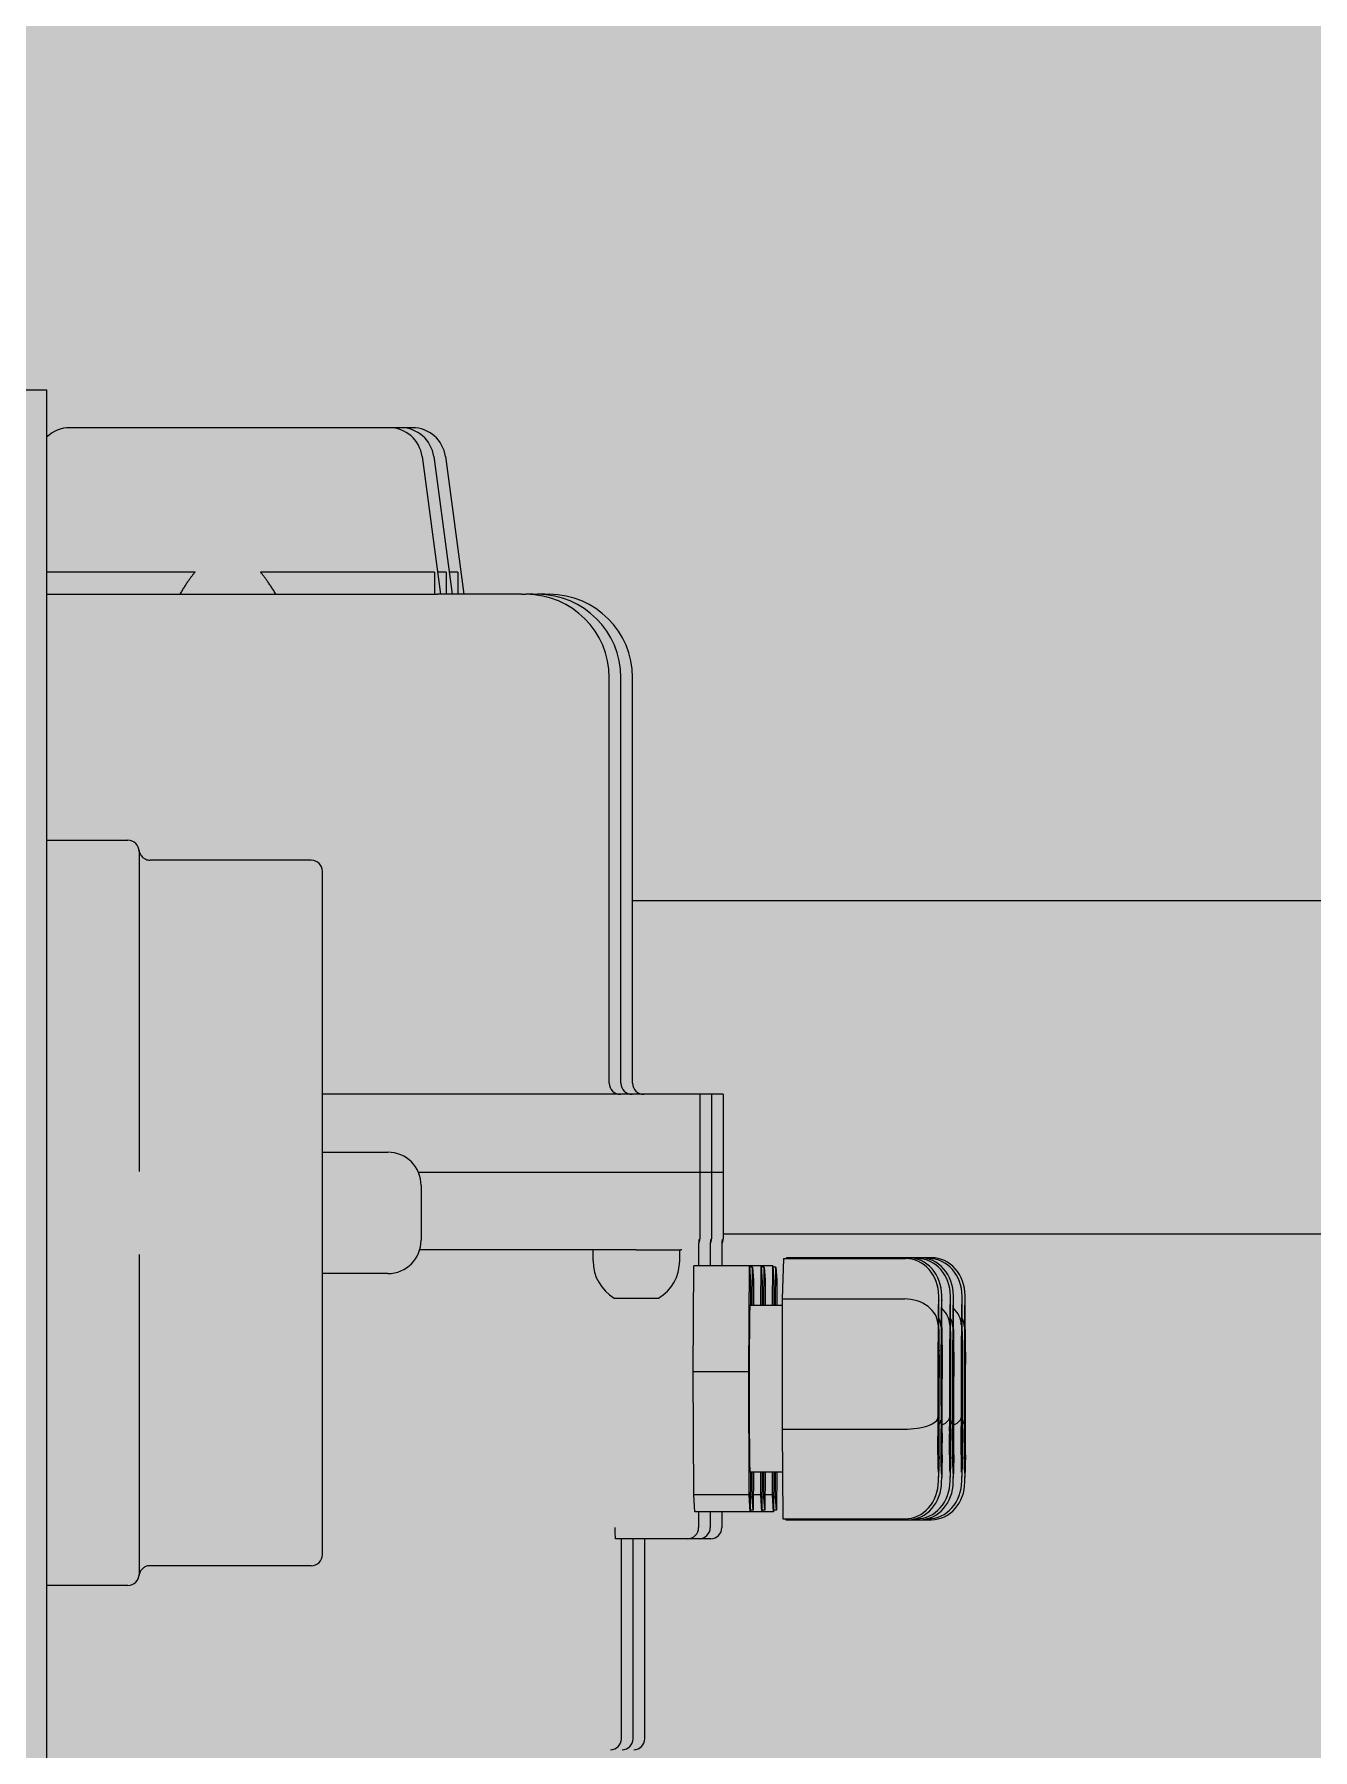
# Model space of a CAD drawing. Header units: centimetres. Extents: x 405564 to 502064, y 46284 to 60634.
# Drawn here: x 484836.31 to 484847.82, y 56701.87 to 56717.31 of the extents above; entities that cross this region are included whole.
import ezdxf

# ---------------------------------------------------------------- set-up
doc = ezdxf.new("R2010")
doc.units = ezdxf.units.CM
doc.layers.get('0').update_dxf_attribs({"color": 8, "lineweight": 9})
doc.layers.add('0-KRCN-MİMARİ-220526', color=8, linetype='Continuous', lineweight=9)
doc.layers.add('Visible (ISO)', color=8, linetype='Continuous', lineweight=18)
doc.layers.add('AS_NOT_MIMARI', color=8, linetype='Continuous')

# ---------------------------------------------------------------- blocks, each defined once
blk = doc.blocks.new('A$Cdfb98813')
h = blk.add_hatch()
h.set_pattern_fill('ANGLE', color=256, scale=0.3)
h.set_pattern_definition([(0, (182.2423, -979.0145), (0, 2.0955), [1.524, -0.5715]), (90, (182.2423, -979.0145), (-2.0955, 1e-16), [1.524, -0.5715])])
h.paths.add_polyline_path([(1918.018, 199.001), (1545.018, 199.001), (1545.018, 300), (1515.018, 300), (1515.018, 199.001), (238.979, 199.001), (238.979, -429.5), (238.979, -658.015), (1918.018, -658.015)])
h.paths.add_polyline_path([(268.979, -429.5), (268.979, 169.001), (1888.018, 169.001), (1888.018, -628.015), (268.979, -628.015), (268.979, -453.5)], flags=16)
h.paths.add_polyline_path([(1888.018, -429.5), (268.979, -429.5), (268.979, -459.5), (1888.018, -459.5)], flags=0)
h = blk.add_hatch()
h.set_pattern_fill('ANGLE', color=256)
h.set_pattern_definition([(0, (-483849.746, -58273.935), (0, 6.985), [5.08, -1.905]), (90, (-483849.746, -58273.935), (-6.985, 4e-16), [5.08, -1.905])])
h.paths.add_polyline_path([(425.139, -15.05), (800.139, -15.05), (800.139, -100), (900, -100), (900.139, -15.05), (1700, -15.05), (1700, -100), (1800, -100), (1800.139, -15.05), (2235.139, -15.05), (2235.139, -206), (425.139, -206.05)])
at = {"layer": 'Visible (ISO)'}
for p, q in [((936.675, -118.45), (986.675, -118.45)), ((986.675, -118.45), (986.675, -136.45)), ((989.759, -118.792), (986.885, -118.792)), ((989.864, -118.792), (989.759, -118.792)), ((989.969, -118.792), (989.864, -118.792)), ((990.057, -119.052), (990.222, -120.292)), ((990.162, -119.052), (990.327, -120.292)), ((990.267, -119.052), (990.432, -120.292)), ((986.757, -120.092), (986.675, -120.092)), ((988.012, -120.092), (986.757, -120.092)), ((989.856, -120.092), (988.601, -120.092)), ((990.159, -120.092), (989.856, -120.092)), ((990.169, -120.092), (990.159, -120.092)), ((990.264, -120.092), (990.195, -120.092)), ((990.274, -120.092), (990.264, -120.092)), ((990.369, -120.092), (990.3, -120.092)), ((990.379, -120.092), (990.369, -120.092)), ((986.675, -120.292), (990.196, -120.292)), ((990.952, -120.292), (990.196, -120.292)), ((990.952, -120.292), (990.992, -120.292)), ((991.057, -120.292), (990.992, -120.292)), ((990.992, -120.292), (990.992, -120.292)), ((991.057, -120.292), (991.097, -120.292)), ((991.162, -120.292), (991.097, -120.292)), ((991.097, -120.292), (991.097, -120.292)), ((991.162, -120.292), (991.202, -120.292)), ((991.202, -120.292), (991.202, -120.292)), ((991.742, -124.692), (991.742, -121.042)), ((991.847, -124.692), (991.847, -121.042)), ((991.952, -124.692), (991.952, -121.042)), ((986.675, -122.506), (987.408, -122.506)), ((987.508, -122.606), (987.508, -122.906)), ((989.059, -122.685), (987.607, -122.685)), ((989.159, -128.935), (989.159, -122.785)), ((987.508, -122.906), (987.508, -125.486)), ((1003.202, -123.05), (991.952, -123.05)), ((991.982, -124.792), (989.159, -124.792)), ((992.486, -124.792), (991.982, -124.792)), ((992.558, -124.792), (992.486, -124.792)), ((992.591, -124.792), (992.558, -124.792)), ((992.558, -124.792), (992.558, -124.792)), ((992.558, -124.792), (992.558, -125.492)), ((992.663, -124.792), (992.591, -124.792)), ((992.696, -124.792), (992.663, -124.792)), ((992.663, -124.792), (992.663, -124.792)), ((992.663, -124.792), (992.663, -125.492)), ((992.768, -124.792), (992.696, -124.792)), ((992.768, -124.792), (992.768, -124.792)), ((992.768, -124.792), (992.768, -125.492)), ((989.159, -125.313), (989.748, -125.313)), ((990.022, -125.492), (991.982, -125.492)), ((991.982, -125.492), (992.486, -125.492)), ((992.486, -125.492), (992.486, -125.492)), ((992.486, -125.492), (992.558, -125.492)), ((992.486, -125.492), (992.558, -125.492)), ((992.558, -125.492), (992.591, -125.492)), ((992.558, -125.492), (992.558, -125.492)), ((992.558, -125.492), (992.558, -126.092)), ((992.558, -125.492), (992.558, -125.492)), ((992.591, -125.492), (992.591, -125.492)), ((992.591, -125.492), (992.663, -125.492)), ((992.591, -125.492), (992.663, -125.492)), ((992.663, -125.492), (992.696, -125.492)), ((992.663, -125.492), (992.663, -125.492)), ((992.663, -125.492), (992.663, -126.092)), ((992.663, -125.492), (992.663, -125.492)), ((992.696, -125.492), (992.696, -125.492)), ((992.696, -125.492), (992.768, -125.492)), ((992.696, -125.492), (992.768, -125.492)), ((992.768, -125.492), (992.768, -125.492)), ((992.768, -125.492), (992.768, -126.092)), ((992.768, -125.492), (992.768, -125.492)), ((990.048, -125.613), (990.048, -126.106)), ((1000.505, -126.05), (992.768, -126.05)), ((987.508, -126.192), (987.508, -126.192)), ((987.508, -126.233), (987.508, -128.813)), ((991.983, -126.192), (990.036, -126.192)), ((991.596, -126.292), (991.596, -126.192)), ((991.983, -126.192), (992.386, -126.192)), ((992.376, -126.292), (992.376, -126.192)), ((992.396, -126.192), (992.386, -126.192)), ((992.546, -126.292), (992.546, -126.335)), ((992.651, -126.292), (992.651, -126.335)), ((992.756, -126.292), (992.756, -126.335)), ((993.31, -126.269), (993.3, -126.633)), ((993.31, -126.269), (994.41, -126.269)), ((993.337, -126.262), (993.337, -126.269)), ((993.337, -126.262), (994.437, -126.262)), ((994.437, -126.262), (994.542, -126.262)), ((994.498, -126.269), (994.515, -126.269)), ((994.542, -126.262), (994.647, -126.262)), ((994.603, -126.269), (994.62, -126.269)), ((989.748, -126.406), (989.159, -126.406)), ((992.498, -127.289), (992.504, -126.335)), ((993.004, -126.335), (992.504, -126.335)), ((992.998, -127.289), (993.004, -126.335)), ((993.109, -126.335), (993.004, -126.335)), ((993.004, -126.335), (993.014, -126.487)), ((993.031, -126.349), (993.005, -126.349)), ((993.029, -126.692), (993.031, -126.349)), ((993.031, -126.349), (993.041, -126.466)), ((993.106, -126.692), (993.109, -126.335)), ((993.214, -126.335), (993.109, -126.335)), ((993.109, -126.335), (993.119, -126.487)), ((993.136, -126.349), (993.11, -126.349)), ((993.134, -126.692), (993.136, -126.349)), ((993.136, -126.349), (993.146, -126.466)), ((993.211, -126.692), (993.214, -126.335)), ((993.214, -126.335), (993.224, -126.487)), ((993.241, -126.349), (993.215, -126.349)), ((993.239, -126.692), (993.241, -126.349)), ((993.241, -126.349), (993.251, -126.466)), ((993.014, -126.487), (993.014, -126.692)), ((993.041, -126.466), (993.042, -126.692)), ((993.119, -126.487), (993.119, -126.692)), ((993.146, -126.466), (993.147, -126.692)), ((993.224, -126.487), (993.224, -126.692)), ((993.251, -126.466), (993.252, -126.692)), ((994.71, -126.699), (994.709, -126.604)), ((994.737, -126.692), (994.736, -126.598)), ((994.815, -126.699), (994.814, -126.604)), ((994.842, -126.692), (994.841, -126.598)), ((994.92, -126.699), (994.919, -126.604)), ((994.947, -126.692), (994.946, -126.598)), ((991.786, -126.626), (992.186, -126.626)), ((993.3, -126.692), (993.008, -126.692)), ((993.3, -126.633), (993.298, -127.806)), ((993.3, -126.633), (994.4, -126.633)), ((994.742, -127.157), (994.741, -127.064)), ((994.847, -127.157), (994.846, -127.064)), ((994.952, -127.157), (994.951, -127.064)), ((994.714, -127.181), (994.713, -127.086)), ((994.714, -127.314), (994.714, -127.182)), ((994.742, -127.291), (994.742, -127.158)), ((994.819, -127.181), (994.818, -127.086)), ((994.819, -127.314), (994.819, -127.182)), ((994.847, -127.291), (994.847, -127.158)), ((994.924, -127.181), (994.923, -127.086)), ((994.924, -127.314), (994.924, -127.182)), ((994.951, -127.291), (994.952, -127.158)), ((992.502, -128.396), (992.498, -127.289)), ((992.998, -127.289), (992.498, -127.289)), ((993.002, -128.396), (992.998, -127.289)), ((993.298, -127.806), (993.305, -128.614)), ((993.298, -127.806), (994.398, -127.806)), ((994.713, -128.019), (994.713, -127.886)), ((994.74, -127.999), (994.741, -127.866)), ((994.818, -128.019), (994.818, -127.886)), ((994.845, -127.999), (994.846, -127.866)), ((994.923, -128.019), (994.923, -127.886)), ((994.95, -127.999), (994.951, -127.866)), ((994.711, -128.075), (994.713, -128.023)), ((994.739, -128.058), (994.74, -128.003)), ((994.816, -128.075), (994.818, -128.023)), ((994.844, -128.058), (994.845, -128.003)), ((994.921, -128.075), (994.923, -128.023)), ((994.949, -128.058), (994.95, -128.003)), ((993.302, -128.192), (993.008, -128.192)), ((993.014, -128.192), (993.011, -128.549)), ((993.029, -128.417), (993.028, -128.192)), ((993.041, -128.192), (993.039, -128.535)), ((993.107, -128.396), (993.106, -128.192)), ((993.119, -128.192), (993.116, -128.549)), ((993.134, -128.417), (993.133, -128.192)), ((993.146, -128.192), (993.144, -128.535)), ((993.211, -128.396), (993.211, -128.192)), ((993.224, -128.192), (993.221, -128.549)), ((993.239, -128.417), (993.238, -128.192)), ((993.251, -128.192), (993.249, -128.535)), ((994.706, -128.285), (994.707, -128.233)), ((994.734, -128.289), (994.735, -128.234)), ((994.811, -128.285), (994.812, -128.233)), ((994.839, -128.289), (994.84, -128.234)), ((994.916, -128.285), (994.917, -128.233)), ((994.944, -128.289), (994.945, -128.234)), ((992.511, -128.549), (992.502, -128.396)), ((993.002, -128.396), (992.502, -128.396)), ((993.011, -128.549), (993.002, -128.396)), ((993.029, -128.417), (993.012, -128.417)), ((993.039, -128.535), (993.029, -128.417)), ((993.107, -128.396), (993.04, -128.396)), ((993.116, -128.549), (993.107, -128.396)), ((993.134, -128.417), (993.117, -128.417)), ((993.144, -128.535), (993.134, -128.417)), ((993.211, -128.396), (993.145, -128.396)), ((993.221, -128.549), (993.211, -128.396)), ((993.239, -128.417), (993.222, -128.417)), ((993.249, -128.535), (993.239, -128.417)), ((993.011, -128.549), (992.511, -128.549)), ((992.546, -128.549), (992.546, -128.692)), ((992.651, -128.549), (992.651, -128.692)), ((992.756, -128.549), (992.756, -128.692)), ((993.116, -128.549), (993.011, -128.549)), ((993.039, -128.535), (993.012, -128.535)), ((993.221, -128.549), (993.116, -128.549)), ((993.144, -128.535), (993.117, -128.535)), ((993.249, -128.535), (993.221, -128.535)), ((993.305, -128.614), (994.405, -128.614)), ((993.333, -128.614), (993.333, -128.621)), ((993.333, -128.621), (994.433, -128.621)), ((994.433, -128.621), (994.538, -128.621)), ((994.494, -128.614), (994.51, -128.614)), ((994.538, -128.621), (994.643, -128.621)), ((994.599, -128.614), (994.615, -128.614)), ((987.508, -128.813), (987.508, -129.113)), ((991.898, -128.792), (991.797, -128.792)), ((991.852, -130.592), (991.852, -128.792)), ((992.398, -128.792), (991.898, -128.792)), ((991.957, -130.592), (991.957, -128.792)), ((992.062, -130.592), (992.062, -128.792)), ((992.446, -128.792), (992.398, -128.792)), ((992.503, -128.792), (992.446, -128.792)), ((992.551, -128.792), (992.503, -128.792)), ((992.608, -128.792), (992.551, -128.792)), ((992.656, -128.792), (992.608, -128.792)), ((989.059, -129.035), (987.607, -129.035)), ((987.408, -129.213), (986.675, -129.213))]:
    blk.add_line(p, q, dxfattribs=at)
for centre, radius, start, end in [((986.885, -119.092), 0.3, 90, 134.3471), ((989.759, -119.092), 0.3, 7.5946, 90), ((989.864, -119.092), 0.3, 7.5946, 90), ((989.969, -119.092), 0.3, 7.5946, 90), ((990.992, -121.042), 0.75, 0, 90), ((991.097, -121.042), 0.75, 0, 90), ((991.202, -121.042), 0.75, 0, 90), ((987.408, -122.606), 0.1, 0, 90), ((989.059, -122.785), 0.1, 0, 90), ((991.842, -124.692), 0.1, 180, 270), ((991.947, -124.692), 0.1, 180, 270), ((992.052, -124.692), 0.1, 180, 270), ((989.748, -125.613), 0.3, 0, 90), ((989.748, -126.106), 0.3, 270, 0), ((992.458, -126.092), 0.1, 332.7904, 0), ((992.563, -126.092), 0.1, 332.7904, 0), ((992.668, -126.092), 0.1, 332.7904, 0), ((991.986, -126.292), 0.39, 180, 239.1437), ((991.986, -126.292), 0.39, 300.8563, 0), ((992.446, -128.692), 0.1, 270, 0), ((992.551, -128.692), 0.1, 270, 0), ((992.656, -128.692), 0.1, 270, 0), ((989.059, -128.935), 0.1, 270, 0), ((987.408, -129.113), 0.1, 270, 0), ((991.752, -130.592), 0.1, 270, 0), ((991.857, -130.592), 0.1, 270, 0), ((991.962, -130.592), 0.1, 270, 0)]:
    blk.add_arc(centre, radius, start, end, dxfattribs=at)
for centre, major_axis, ratio, start_param, end_param in [((994.409, -126.608), (-0.003, -0.338), 0.886471, 1.578342, 3.149138), ((994.436, -126.603), (-0.002, -0.34), 0.881137, 1.576964, 3.147761), ((994.514, -126.608), (-0.003, -0.338), 0.886471, 1.578342, 3.149138), ((994.541, -126.603), (-0.002, -0.34), 0.881137, 1.576964, 3.147761), ((994.619, -126.608), (-0.003, -0.338), 0.886471, 1.578342, 3.149138), ((994.646, -126.603), (-0.002, -0.34), 0.881137, 1.576964, 3.147761), ((993.008, -127.442), (0, -0.75), 0.008331, 3.141593, 6.283185), ((994.402, -126.867), (-0.3, 0.004), 0.777691, 3.159586, 4.730383), ((994.507, -126.867), (-0.3, 0.004), 0.777691, 3.159586, 3.849092), ((994.612, -126.867), (-0.3, 0.004), 0.777691, 3.159586, 3.849092), ((994.43, -126.886), (-0.3, 0.004), 0.752004, 3.158394, 3.515039), ((994.535, -126.886), (-0.3, 0.004), 0.752004, 3.158394, 3.515039), ((994.64, -126.886), (-0.3, 0.004), 0.752004, 3.158394, 3.515039), ((994.414, -127.183), (-0.3, -0.001), 0.350227, 3.131145, 3.143513), ((994.442, -127.159), (-0.3, -0.001), 0.382752, 3.130959, 3.14375), ((994.519, -127.183), (-0.3, -0.001), 0.350227, 3.131145, 3.143513), ((994.547, -127.159), (-0.3, -0.001), 0.382752, 3.130959, 3.14375), ((994.624, -127.183), (-0.3, -0.001), 0.350227, 3.131145, 3.143513), ((994.652, -127.159), (-0.3, -0.001), 0.382752, 3.130959, 3.14375), ((994.401, -127.701), (-0.3, -0.001), 0.350227, 1.560348, 3.131145), ((994.428, -127.725), (-0.3, -0.001), 0.382752, 2.815094, 3.130959), ((994.506, -127.701), (-0.3, -0.001), 0.350227, 2.467397, 3.131145), ((994.533, -127.725), (-0.3, -0.001), 0.382752, 2.815094, 3.130959), ((994.611, -127.701), (-0.3, -0.001), 0.350227, 2.467397, 3.131145), ((994.638, -127.725), (-0.3, -0.001), 0.382752, 2.815094, 3.130959), ((994.413, -128.017), (-0.3, 0.004), 0.777691, 3.132127, 3.159586), ((994.44, -127.998), (-0.3, 0.004), 0.752004, 3.133268, 3.158394), ((994.518, -128.017), (-0.3, 0.004), 0.777691, 3.132127, 3.159586), ((994.545, -127.998), (-0.3, 0.004), 0.752004, 3.133268, 3.158394), ((994.623, -128.017), (-0.3, 0.004), 0.777691, 3.132127, 3.159586), ((994.65, -127.998), (-0.3, 0.004), 0.752004, 3.133268, 3.158394), ((994.406, -128.275), (0.003, 0.338), 0.886471, 3.149138, 4.719935), ((994.434, -128.281), (0.002, 0.34), 0.881137, 3.147761, 4.718557), ((994.511, -128.275), (0.003, 0.338), 0.886471, 3.149138, 4.719935), ((994.539, -128.281), (0.002, 0.34), 0.881137, 3.147761, 4.718557), ((994.616, -128.275), (0.003, 0.338), 0.886471, 3.149138, 4.719935), ((994.644, -128.281), (0.002, 0.34), 0.881137, 3.147761, 4.718557)]:
    blk.add_ellipse(centre, major_axis=major_axis, ratio=ratio, start_param=start_param, end_param=end_param, dxfattribs=at)
for points, weights in [([(988.012, -120.092), (987.943, -120.173), (987.874, -120.292)], [1.01074308397, 1.00781971251, 1.0035555776]), ([(988.74, -120.292), (988.67, -120.173), (988.601, -120.092)], [1.0035555776, 1.00781971251, 1.01074308397]), ([(990.169, -120.092), (990.169, -120.173), (990.168, -120.292)], [1.01074308397, 1.00781971251, 1.0035555776]), ([(990.274, -120.092), (990.274, -120.173), (990.273, -120.292)], [1.01074308397, 1.00781971251, 1.0035555776]), ([(990.379, -120.092), (990.379, -120.173), (990.378, -120.292)], [1.01074308397, 1.00781971251, 1.0035555776])]:
    blk.add_rational_spline(points, weights, degree=2, dxfattribs=at)
for points, knots in [([(987.508, -122.596), (987.508, -122.596), (987.508, -122.596), (987.508, -122.596), (987.508, -122.596), (987.508, -122.596), (987.508, -122.596), (987.508, -122.596), (987.508, -122.596), (987.508, -122.596), (987.508, -122.596), (987.508, -122.596), (987.508, -122.596), (987.508, -122.596), (987.508, -122.596), (987.508, -122.596), (987.508, -122.596), (987.508, -122.596), (987.508, -122.596), (987.508, -122.597), (987.508, -122.598), (987.51, -122.61), (987.514, -122.622), (987.525, -122.643), (987.533, -122.652), (987.55, -122.667), (987.56, -122.673), (987.582, -122.682), (987.594, -122.685), (987.607, -122.685)], [0.0463888, 0.0463888, 0.0463888, 0.0463888, 0.0871558, 0.0871558, 0.0907416, 0.0907416, 0.091831, 0.091831, 0.0923759, 0.0923759, 0.0926487, 0.0926487, 0.0927852, 0.0927852, 0.0929226, 0.0929226, 0.0930608, 0.0930608, 0.0933389, 0.0933389, 0.0955428, 0.0955428, 0.1309647, 0.1309647, 0.1663851, 0.1663851, 0.199682, 0.199682, 0.2376338, 0.2376338, 0.2376338, 0.2376338]), ([(992.547, -126.099), (992.547, -126.099), (992.547, -126.1), (992.547, -126.102), (992.547, -126.105), (992.547, -126.113), (992.547, -126.121), (992.547, -126.141), (992.546, -126.155), (992.546, -126.187), (992.546, -126.205), (992.546, -126.246), (992.546, -126.269), (992.546, -126.292)], [0.1657536, 0.1657536, 0.1657536, 0.1657536, 0.1799379, 0.1799379, 0.2084468, 0.2084468, 0.2559441, 0.2559441, 0.3148536, 0.3148536, 0.3770022, 0.3770022, 0.4446661, 0.4446661, 0.4446661, 0.4446661]), ([(992.652, -126.099), (992.652, -126.099), (992.652, -126.1), (992.652, -126.102), (992.652, -126.105), (992.652, -126.113), (992.652, -126.121), (992.651, -126.141), (992.651, -126.155), (992.651, -126.187), (992.651, -126.205), (992.651, -126.246), (992.651, -126.269), (992.651, -126.292)], [0.1657536, 0.1657536, 0.1657536, 0.1657536, 0.1799379, 0.1799379, 0.2084468, 0.2084468, 0.2559441, 0.2559441, 0.3148536, 0.3148536, 0.3770022, 0.3770022, 0.4446661, 0.4446661, 0.4446661, 0.4446661]), ([(992.757, -126.099), (992.757, -126.099), (992.757, -126.1), (992.757, -126.102), (992.757, -126.105), (992.757, -126.113), (992.757, -126.121), (992.756, -126.141), (992.756, -126.155), (992.756, -126.187), (992.756, -126.205), (992.756, -126.246), (992.756, -126.269), (992.756, -126.292)], [0.1657536, 0.1657536, 0.1657536, 0.1657536, 0.1799379, 0.1799379, 0.2084468, 0.2084468, 0.2559441, 0.2559441, 0.3148536, 0.3148536, 0.3770022, 0.3770022, 0.4446661, 0.4446661, 0.4446661, 0.4446661]), ([(994.708, -126.644), (994.708, -126.645), (994.708, -126.645), (994.708, -126.647), (994.708, -126.65), (994.706, -126.665), (994.705, -126.684), (994.703, -126.733), (994.704, -126.764), (994.703, -126.809), (994.703, -126.819), (994.703, -126.829), (994.703, -126.83), (994.703, -126.83)], [-0.0022806, -0.0022806, -0.0022806, -0.0022806, 0, 0, 0.0622832, 0.0622832, 0.305307, 0.305307, 0.5483308, 0.5483308, 0.610614, 0.610614, 0.6128945, 0.6128945, 0.6128945, 0.6128945]), ([(994.714, -127.101), (994.714, -127.101), (994.714, -127.1), (994.713, -127.083), (994.713, -127.066), (994.712, -126.987), (994.711, -126.928), (994.71, -126.818), (994.71, -126.768), (994.71, -126.712), (994.71, -126.701), (994.71, -126.69), (994.71, -126.69), (994.71, -126.689)], [-0.0022806, -0.0022806, -0.0022806, -0.0022806, 0, 0, 0.0622832, 0.0622832, 0.305307, 0.305307, 0.5483309, 0.5483309, 0.6106141, 0.6106141, 0.6128946, 0.6128946, 0.6128946, 0.6128946]), ([(994.735, -126.643), (994.735, -126.643), (994.735, -126.643), (994.735, -126.646), (994.735, -126.649), (994.734, -126.668), (994.732, -126.689), (994.731, -126.743), (994.731, -126.775), (994.731, -126.824), (994.731, -126.834), (994.731, -126.845), (994.731, -126.845), (994.731, -126.846)], [-0.0022806, -0.0022806, -0.0022806, -0.0022806, 0, 0, 0.0622832, 0.0622832, 0.3053069, 0.3053069, 0.5483306, 0.5483306, 0.6106138, 0.6106138, 0.6128944, 0.6128944, 0.6128944, 0.6128944]), ([(994.741, -127.08), (994.741, -127.079), (994.741, -127.079), (994.741, -127.062), (994.741, -127.046), (994.74, -126.968), (994.738, -126.911), (994.737, -126.805), (994.737, -126.757), (994.737, -126.703), (994.737, -126.693), (994.737, -126.682), (994.737, -126.682), (994.737, -126.681)], [-0.0022806, -0.0022806, -0.0022806, -0.0022806, 0, 0, 0.0622832, 0.0622832, 0.3053069, 0.3053069, 0.5483307, 0.5483307, 0.6106139, 0.6106139, 0.6128944, 0.6128944, 0.6128944, 0.6128944]), ([(994.813, -126.644), (994.813, -126.645), (994.813, -126.645), (994.813, -126.647), (994.813, -126.65), (994.811, -126.665), (994.81, -126.684), (994.808, -126.733), (994.809, -126.764), (994.808, -126.809), (994.808, -126.819), (994.808, -126.829), (994.808, -126.83), (994.808, -126.83)], [-0.0022806, -0.0022806, -0.0022806, -0.0022806, 0, 0, 0.0622832, 0.0622832, 0.3053067, 0.3053067, 0.5483302, 0.5483302, 0.6106134, 0.6106134, 0.6128939, 0.6128939, 0.6128939, 0.6128939]), ([(994.819, -127.101), (994.819, -127.101), (994.819, -127.1), (994.818, -127.083), (994.818, -127.066), (994.817, -126.987), (994.816, -126.928), (994.815, -126.818), (994.815, -126.768), (994.815, -126.712), (994.815, -126.701), (994.815, -126.69), (994.815, -126.69), (994.815, -126.689)], [-0.0022806, -0.0022806, -0.0022806, -0.0022806, 0, 0, 0.0622832, 0.0622832, 0.3053069, 0.3053069, 0.5483306, 0.5483306, 0.6106138, 0.6106138, 0.6128943, 0.6128943, 0.6128943, 0.6128943]), ([(994.84, -126.643), (994.84, -126.643), (994.84, -126.643), (994.84, -126.646), (994.84, -126.649), (994.838, -126.668), (994.837, -126.689), (994.836, -126.743), (994.836, -126.775), (994.836, -126.824), (994.836, -126.834), (994.836, -126.845), (994.836, -126.845), (994.836, -126.846)], [-0.0022806, -0.0022806, -0.0022806, -0.0022806, 0, 0, 0.0622832, 0.0622832, 0.3053071, 0.3053071, 0.5483309, 0.5483309, 0.6106141, 0.6106141, 0.6128947, 0.6128947, 0.6128947, 0.6128947]), ([(994.846, -127.08), (994.846, -127.079), (994.846, -127.079), (994.846, -127.062), (994.846, -127.046), (994.844, -126.968), (994.843, -126.911), (994.842, -126.805), (994.842, -126.757), (994.842, -126.703), (994.842, -126.693), (994.842, -126.682), (994.842, -126.682), (994.842, -126.681)], [-0.0022806, -0.0022806, -0.0022806, -0.0022806, 0, 0, 0.0622832, 0.0622832, 0.3053071, 0.3053071, 0.548331, 0.548331, 0.6106142, 0.6106142, 0.6128947, 0.6128947, 0.6128947, 0.6128947]), ([(994.918, -126.644), (994.918, -126.645), (994.918, -126.645), (994.918, -126.647), (994.918, -126.65), (994.916, -126.665), (994.915, -126.684), (994.913, -126.733), (994.914, -126.764), (994.913, -126.809), (994.913, -126.819), (994.913, -126.829), (994.913, -126.83), (994.913, -126.83)], [-0.0022806, -0.0022806, -0.0022806, -0.0022806, 0, 0, 0.0622832, 0.0622832, 0.3053068, 0.3053068, 0.5483305, 0.5483305, 0.6106137, 0.6106137, 0.6128942, 0.6128942, 0.6128942, 0.6128942]), ([(994.924, -127.101), (994.924, -127.101), (994.924, -127.1), (994.923, -127.083), (994.923, -127.066), (994.922, -126.987), (994.921, -126.928), (994.92, -126.818), (994.92, -126.768), (994.92, -126.712), (994.92, -126.701), (994.92, -126.69), (994.92, -126.69), (994.92, -126.689)], [-0.0022806, -0.0022806, -0.0022806, -0.0022806, 0, 0, 0.0622832, 0.0622832, 0.305307, 0.305307, 0.5483308, 0.5483308, 0.6106141, 0.6106141, 0.6128946, 0.6128946, 0.6128946, 0.6128946]), ([(994.945, -126.643), (994.945, -126.643), (994.945, -126.643), (994.945, -126.646), (994.945, -126.649), (994.943, -126.668), (994.942, -126.689), (994.941, -126.743), (994.941, -126.775), (994.941, -126.824), (994.941, -126.834), (994.941, -126.845), (994.941, -126.845), (994.941, -126.846)], [-0.0022806, -0.0022806, -0.0022806, -0.0022806, 0, 0, 0.0622832, 0.0622832, 0.3053069, 0.3053069, 0.5483306, 0.5483306, 0.6106138, 0.6106138, 0.6128944, 0.6128944, 0.6128944, 0.6128944]), ([(994.951, -127.08), (994.951, -127.079), (994.951, -127.079), (994.951, -127.062), (994.951, -127.046), (994.949, -126.968), (994.948, -126.911), (994.947, -126.805), (994.947, -126.757), (994.947, -126.703), (994.947, -126.693), (994.947, -126.682), (994.947, -126.682), (994.947, -126.681)], [-0.0022806, -0.0022806, -0.0022806, -0.0022806, 0, 0, 0.0622832, 0.0622832, 0.3053069, 0.3053069, 0.5483307, 0.5483307, 0.6106139, 0.6106139, 0.6128944, 0.6128944, 0.6128944, 0.6128944]), ([(994.702, -126.985), (994.702, -126.986), (994.702, -126.986), (994.702, -127.006), (994.702, -127.025), (994.701, -127.12), (994.7, -127.198), (994.7, -127.357), (994.7, -127.437), (994.701, -127.539), (994.701, -127.559), (994.701, -127.581), (994.701, -127.582), (994.701, -127.582)], [-0.0022806, -0.0022806, -0.0022806, -0.0022806, 0, 0, 0.0622832, 0.0622832, 0.3053069, 0.3053069, 0.5483306, 0.5483306, 0.6106138, 0.6106138, 0.6128944, 0.6128944, 0.6128944, 0.6128944]), ([(994.729, -127.005), (994.729, -127.005), (994.729, -127.006), (994.729, -127.026), (994.729, -127.045), (994.728, -127.141), (994.727, -127.22), (994.727, -127.379), (994.728, -127.46), (994.728, -127.562), (994.729, -127.583), (994.729, -127.604), (994.729, -127.605), (994.729, -127.606)], [-0.0022806, -0.0022806, -0.0022806, -0.0022806, 0, 0, 0.0622832, 0.0622832, 0.3053069, 0.3053069, 0.5483307, 0.5483307, 0.6106139, 0.6106139, 0.6128944, 0.6128944, 0.6128944, 0.6128944]), ([(994.807, -126.985), (994.807, -126.986), (994.807, -126.986), (994.807, -127.006), (994.807, -127.025), (994.806, -127.12), (994.805, -127.198), (994.805, -127.357), (994.805, -127.437), (994.806, -127.539), (994.806, -127.559), (994.806, -127.581), (994.806, -127.582), (994.806, -127.582)], [-0.0022806, -0.0022806, -0.0022806, -0.0022806, 0, 0, 0.0622832, 0.0622832, 0.3053069, 0.3053069, 0.5483306, 0.5483306, 0.6106138, 0.6106138, 0.6128944, 0.6128944, 0.6128944, 0.6128944]), ([(994.834, -127.005), (994.834, -127.005), (994.834, -127.006), (994.834, -127.026), (994.834, -127.045), (994.833, -127.141), (994.832, -127.22), (994.832, -127.379), (994.833, -127.46), (994.833, -127.562), (994.833, -127.583), (994.833, -127.604), (994.833, -127.605), (994.833, -127.606)], [-0.0022806, -0.0022806, -0.0022806, -0.0022806, 0, 0, 0.0622832, 0.0622832, 0.3053069, 0.3053069, 0.5483307, 0.5483307, 0.6106139, 0.6106139, 0.6128944, 0.6128944, 0.6128944, 0.6128944]), ([(994.912, -126.985), (994.912, -126.986), (994.912, -126.986), (994.912, -127.006), (994.912, -127.025), (994.911, -127.12), (994.91, -127.198), (994.91, -127.357), (994.91, -127.437), (994.911, -127.539), (994.911, -127.559), (994.911, -127.581), (994.911, -127.582), (994.911, -127.582)], [-0.0022806, -0.0022806, -0.0022806, -0.0022806, 0, 0, 0.0622832, 0.0622832, 0.3053069, 0.3053069, 0.5483306, 0.5483306, 0.6106138, 0.6106138, 0.6128944, 0.6128944, 0.6128944, 0.6128944]), ([(994.939, -127.005), (994.939, -127.005), (994.939, -127.006), (994.939, -127.026), (994.939, -127.045), (994.938, -127.141), (994.937, -127.22), (994.937, -127.379), (994.938, -127.46), (994.938, -127.562), (994.938, -127.583), (994.938, -127.604), (994.938, -127.605), (994.938, -127.606)], [-0.0022806, -0.0022806, -0.0022806, -0.0022806, 0, 0, 0.0622832, 0.0622832, 0.3053069, 0.3053069, 0.5483307, 0.5483307, 0.6106139, 0.6106139, 0.6128944, 0.6128944, 0.6128944, 0.6128944]), ([(994.713, -127.898), (994.713, -127.898), (994.713, -127.897), (994.713, -127.877), (994.713, -127.858), (994.713, -127.763), (994.712, -127.686), (994.712, -127.527), (994.713, -127.446), (994.714, -127.345), (994.714, -127.324), (994.714, -127.302), (994.714, -127.302), (994.714, -127.301)], [-0.0022806, -0.0022806, -0.0022806, -0.0022806, 0, 0, 0.0622832, 0.0622832, 0.305307, 0.305307, 0.5483308, 0.5483308, 0.610614, 0.610614, 0.6128946, 0.6128946, 0.6128946, 0.6128946]), ([(994.741, -127.879), (994.741, -127.878), (994.741, -127.877), (994.741, -127.857), (994.741, -127.838), (994.74, -127.742), (994.74, -127.664), (994.74, -127.504), (994.741, -127.423), (994.741, -127.321), (994.742, -127.301), (994.742, -127.279), (994.742, -127.278), (994.742, -127.278)], [-0.0022806, -0.0022806, -0.0022806, -0.0022806, 0, 0, 0.0622832, 0.0622832, 0.305307, 0.305307, 0.5483308, 0.5483308, 0.610614, 0.610614, 0.6128945, 0.6128945, 0.6128945, 0.6128945]), ([(994.818, -127.898), (994.818, -127.898), (994.818, -127.897), (994.818, -127.877), (994.818, -127.858), (994.818, -127.763), (994.817, -127.686), (994.817, -127.527), (994.818, -127.446), (994.819, -127.345), (994.819, -127.324), (994.819, -127.302), (994.819, -127.302), (994.819, -127.301)], [-0.0022806, -0.0022806, -0.0022806, -0.0022806, 0, 0, 0.0622832, 0.0622832, 0.305307, 0.305307, 0.5483308, 0.5483308, 0.610614, 0.610614, 0.6128946, 0.6128946, 0.6128946, 0.6128946]), ([(994.846, -127.879), (994.846, -127.878), (994.846, -127.877), (994.846, -127.857), (994.846, -127.838), (994.845, -127.742), (994.845, -127.664), (994.845, -127.504), (994.846, -127.423), (994.846, -127.321), (994.847, -127.301), (994.847, -127.279), (994.847, -127.278), (994.847, -127.278)], [-0.0022806, -0.0022806, -0.0022806, -0.0022806, 0, 0, 0.0622832, 0.0622832, 0.3053068, 0.3053068, 0.5483305, 0.5483305, 0.6106137, 0.6106137, 0.6128942, 0.6128942, 0.6128942, 0.6128942]), ([(994.923, -127.898), (994.923, -127.898), (994.923, -127.897), (994.923, -127.877), (994.923, -127.858), (994.923, -127.763), (994.922, -127.686), (994.922, -127.527), (994.923, -127.446), (994.924, -127.345), (994.924, -127.324), (994.924, -127.302), (994.924, -127.302), (994.924, -127.301)], [-0.0022806, -0.0022806, -0.0022806, -0.0022806, 0, 0, 0.0622832, 0.0622832, 0.305307, 0.305307, 0.5483308, 0.5483308, 0.610614, 0.610614, 0.6128946, 0.6128946, 0.6128946, 0.6128946]), ([(994.951, -127.879), (994.951, -127.878), (994.951, -127.877), (994.951, -127.857), (994.951, -127.838), (994.95, -127.742), (994.95, -127.664), (994.95, -127.504), (994.951, -127.423), (994.951, -127.321), (994.951, -127.301), (994.951, -127.279), (994.951, -127.278), (994.951, -127.278)], [-0.0022806, -0.0022806, -0.0022806, -0.0022806, 0, 0, 0.0622832, 0.0622832, 0.3053068, 0.3053068, 0.5483305, 0.5483305, 0.6106137, 0.6106137, 0.6128942, 0.6128942, 0.6128942, 0.6128942]), ([(994.705, -128.194), (994.705, -128.194), (994.705, -128.193), (994.705, -128.182), (994.705, -128.171), (994.704, -128.115), (994.702, -128.065), (994.701, -127.956), (994.702, -127.896), (994.702, -127.817), (994.702, -127.801), (994.702, -127.783), (994.702, -127.783), (994.702, -127.782)], [-0.612894, -0.612894, -0.612894, -0.612894, -0.6106135, -0.6106135, -0.5483303, -0.5483303, -0.3053067, -0.3053067, -0.0622832, -0.0622832, 0, 0, 0.0022806, 0.0022806, 0.0022806, 0.0022806]), ([(994.733, -128.202), (994.733, -128.201), (994.733, -128.201), (994.733, -128.19), (994.733, -128.18), (994.731, -128.126), (994.73, -128.079), (994.729, -127.973), (994.729, -127.915), (994.729, -127.838), (994.729, -127.821), (994.729, -127.805), (994.729, -127.804), (994.729, -127.803)], [-0.6128945, -0.6128945, -0.6128945, -0.6128945, -0.610614, -0.610614, -0.5483308, -0.5483308, -0.305307, -0.305307, -0.0622832, -0.0622832, 0, 0, 0.0022806, 0.0022806, 0.0022806, 0.0022806]), ([(994.81, -128.194), (994.81, -128.194), (994.81, -128.193), (994.81, -128.182), (994.81, -128.171), (994.809, -128.115), (994.807, -128.065), (994.806, -127.956), (994.807, -127.896), (994.807, -127.817), (994.807, -127.801), (994.806, -127.783), (994.806, -127.783), (994.806, -127.782)], [-0.6128943, -0.6128943, -0.6128943, -0.6128943, -0.6106138, -0.6106138, -0.5483306, -0.5483306, -0.3053069, -0.3053069, -0.0622832, -0.0622832, 0, 0, 0.0022806, 0.0022806, 0.0022806, 0.0022806]), ([(994.838, -128.202), (994.838, -128.201), (994.838, -128.201), (994.838, -128.19), (994.838, -128.18), (994.836, -128.126), (994.835, -128.079), (994.834, -127.973), (994.834, -127.915), (994.834, -127.838), (994.834, -127.821), (994.834, -127.805), (994.834, -127.804), (994.834, -127.803)], [-0.6128945, -0.6128945, -0.6128945, -0.6128945, -0.610614, -0.610614, -0.5483308, -0.5483308, -0.305307, -0.305307, -0.0622832, -0.0622832, 0, 0, 0.0022806, 0.0022806, 0.0022806, 0.0022806]), ([(994.915, -128.194), (994.915, -128.194), (994.915, -128.193), (994.915, -128.182), (994.915, -128.171), (994.914, -128.115), (994.912, -128.065), (994.911, -127.956), (994.912, -127.896), (994.912, -127.817), (994.912, -127.801), (994.911, -127.783), (994.911, -127.783), (994.911, -127.782)], [-0.612894, -0.612894, -0.612894, -0.612894, -0.6106135, -0.6106135, -0.5483303, -0.5483303, -0.3053067, -0.3053067, -0.0622832, -0.0622832, 0, 0, 0.0022806, 0.0022806, 0.0022806, 0.0022806]), ([(994.943, -128.202), (994.943, -128.201), (994.943, -128.201), (994.943, -128.19), (994.942, -128.18), (994.941, -128.126), (994.94, -128.079), (994.939, -127.973), (994.939, -127.915), (994.939, -127.838), (994.939, -127.821), (994.939, -127.805), (994.939, -127.804), (994.939, -127.803)], [-0.6128945, -0.6128945, -0.6128945, -0.6128945, -0.610614, -0.610614, -0.5483307, -0.5483307, -0.305307, -0.305307, -0.0622832, -0.0622832, 0, 0, 0.0022806, 0.0022806, 0.0022806, 0.0022806]), ([(994.712, -128.053), (994.712, -128.054), (994.712, -128.054), (994.712, -128.064), (994.711, -128.074), (994.71, -128.12), (994.709, -128.15), (994.707, -128.2), (994.707, -128.218), (994.707, -128.233), (994.707, -128.236), (994.707, -128.239), (994.707, -128.239), (994.707, -128.239)], [-0.6128941, -0.6128941, -0.6128941, -0.6128941, -0.6106136, -0.6106136, -0.5483304, -0.5483304, -0.3053068, -0.3053068, -0.0622832, -0.0622832, 0, 0, 0.0022806, 0.0022806, 0.0022806, 0.0022806]), ([(994.739, -128.038), (994.739, -128.038), (994.739, -128.038), (994.739, -128.049), (994.739, -128.06), (994.738, -128.108), (994.736, -128.141), (994.735, -128.195), (994.735, -128.215), (994.735, -128.234), (994.735, -128.237), (994.735, -128.24), (994.735, -128.24), (994.735, -128.24)], [-0.6128943, -0.6128943, -0.6128943, -0.6128943, -0.6106137, -0.6106137, -0.5483305, -0.5483305, -0.3053069, -0.3053069, -0.0622832, -0.0622832, 0, 0, 0.0022806, 0.0022806, 0.0022806, 0.0022806]), ([(994.817, -128.053), (994.817, -128.054), (994.817, -128.054), (994.817, -128.064), (994.816, -128.074), (994.815, -128.12), (994.814, -128.15), (994.812, -128.2), (994.812, -128.218), (994.812, -128.233), (994.812, -128.236), (994.812, -128.239), (994.812, -128.239), (994.812, -128.239)], [-0.6128941, -0.6128941, -0.6128941, -0.6128941, -0.6106136, -0.6106136, -0.5483304, -0.5483304, -0.3053068, -0.3053068, -0.0622832, -0.0622832, 0, 0, 0.0022806, 0.0022806, 0.0022806, 0.0022806]), ([(994.844, -128.038), (994.844, -128.038), (994.844, -128.038), (994.844, -128.049), (994.844, -128.06), (994.843, -128.108), (994.841, -128.141), (994.84, -128.195), (994.84, -128.215), (994.84, -128.234), (994.84, -128.237), (994.84, -128.24), (994.84, -128.24), (994.84, -128.24)], [-0.6128943, -0.6128943, -0.6128943, -0.6128943, -0.6106137, -0.6106137, -0.5483305, -0.5483305, -0.3053069, -0.3053069, -0.0622832, -0.0622832, 0, 0, 0.0022806, 0.0022806, 0.0022806, 0.0022806]), ([(994.922, -128.053), (994.922, -128.054), (994.922, -128.054), (994.922, -128.064), (994.921, -128.074), (994.92, -128.12), (994.919, -128.15), (994.917, -128.2), (994.917, -128.218), (994.917, -128.233), (994.917, -128.236), (994.917, -128.239), (994.917, -128.239), (994.917, -128.239)], [-0.6128941, -0.6128941, -0.6128941, -0.6128941, -0.6106136, -0.6106136, -0.5483304, -0.5483304, -0.3053068, -0.3053068, -0.0622832, -0.0622832, 0, 0, 0.0022806, 0.0022806, 0.0022806, 0.0022806]), ([(994.949, -128.038), (994.949, -128.038), (994.949, -128.038), (994.949, -128.049), (994.949, -128.06), (994.948, -128.108), (994.946, -128.141), (994.945, -128.195), (994.945, -128.215), (994.945, -128.234), (994.945, -128.237), (994.945, -128.24), (994.945, -128.24), (994.945, -128.24)], [-0.6128943, -0.6128943, -0.6128943, -0.6128943, -0.6106137, -0.6106137, -0.5483305, -0.5483305, -0.3053069, -0.3053069, -0.0622832, -0.0622832, 0, 0, 0.0022806, 0.0022806, 0.0022806, 0.0022806]), ([(994.705, -128.175), (994.705, -128.189), (994.706, -128.2), (994.706, -128.213), (994.706, -128.216), (994.706, -128.216)], [0, 0, 0, 0, 0.1151857, 0.1151857, 0.1927233, 0.1927233, 0.1927233, 0.1927233]), ([(994.733, -128.183), (994.733, -128.195), (994.733, -128.204), (994.733, -128.213), (994.734, -128.215), (994.734, -128.216), (994.734, -128.216), (994.734, -128.216)], [0, 0, 0, 0, 0.1071536, 0.1071536, 0.1631654, 0.1631654, 0.1720958, 0.1720958, 0.1720958, 0.1720958]), ([(994.81, -128.175), (994.81, -128.189), (994.81, -128.2), (994.811, -128.213), (994.811, -128.216), (994.811, -128.216)], [0, 0, 0, 0, 0.1151857, 0.1151857, 0.1927233, 0.1927233, 0.1927233, 0.1927233]), ([(994.838, -128.183), (994.838, -128.195), (994.838, -128.204), (994.838, -128.213), (994.839, -128.215), (994.839, -128.216), (994.839, -128.216), (994.839, -128.216)], [0, 0, 0, 0, 0.1071536, 0.1071536, 0.1631654, 0.1631654, 0.1720958, 0.1720958, 0.1720958, 0.1720958]), ([(994.915, -128.175), (994.915, -128.189), (994.915, -128.2), (994.916, -128.213), (994.916, -128.216), (994.916, -128.216)], [0, 0, 0, 0, 0.1151857, 0.1151857, 0.1927233, 0.1927233, 0.1927233, 0.1927233]), ([(994.943, -128.183), (994.943, -128.195), (994.943, -128.204), (994.943, -128.213), (994.943, -128.215), (994.944, -128.216), (994.944, -128.216), (994.944, -128.216)], [0, 0, 0, 0, 0.1071536, 0.1071536, 0.1631654, 0.1631654, 0.1720958, 0.1720958, 0.1720958, 0.1720958]), ([(991.797, -128.792), (991.797, -128.792), (991.797, -128.783), (991.796, -128.752), (991.796, -128.719), (991.796, -128.692)], [-0.194026, -0.194026, -0.194026, -0.194026, -0.1175628, -0.1175628, 0, 0, 0, 0]), ([(987.607, -129.035), (987.596, -129.035), (987.585, -129.036), (987.565, -129.043), (987.555, -129.048), (987.539, -129.061), (987.531, -129.069), (987.519, -129.086), (987.514, -129.096), (987.51, -129.111), (987.509, -129.117), (987.508, -129.122), (987.508, -129.122), (987.508, -129.123), (987.508, -129.123), (987.508, -129.123), (987.508, -129.123), (987.508, -129.123), (987.508, -129.123), (987.508, -129.123), (987.508, -129.123), (987.508, -129.123), (987.508, -129.123), (987.508, -129.123), (987.508, -129.123), (987.508, -129.123), (987.508, -129.123), (987.508, -129.123), (987.508, -129.123), (987.508, -129.123), (987.508, -129.123), (987.508, -129.123)], [0, 0, 0, 0, 0.0323661, 0.0323661, 0.0642118, 0.0642118, 0.096076, 0.096076, 0.1279397, 0.1279397, 0.1437172, 0.1437172, 0.1445505, 0.1445505, 0.1447514, 0.1447514, 0.1448518, 0.1448518, 0.1449524, 0.1449524, 0.1451554, 0.1451554, 0.1459644, 0.1459644, 0.1475618, 0.1475618, 0.1523528, 0.1523528, 0.1667256, 0.1667256, 0.1914403, 0.1914403, 0.1914403, 0.1914403]), ([(987.508, -129.123), (987.508, -129.123), (987.508, -129.123), (987.508, -129.123), (987.508, -129.123), (987.508, -129.123), (987.508, -129.123), (987.508, -129.123), (987.508, -129.123), (987.508, -129.123), (987.508, -129.123), (987.508, -129.123)], [0.00291735, 0.00291735, 0.00291735, 0.00291735, 0.00306352, 0.00306352, 0.0045046, 0.0045046, 0.00882781, 0.00882781, 0.02179744, 0.02179744, 0.04667702, 0.04667702, 0.04667702, 0.04667702])]:
    blk.add_open_spline(points, degree=3, knots=knots, dxfattribs=at)
for points in [[(994.703, -126.82), (994.703, -126.87), (994.702, -126.932), (994.702, -126.999)], [(994.731, -126.835), (994.73, -126.888), (994.73, -126.95), (994.729, -127.019)], [(994.808, -126.82), (994.808, -126.87), (994.807, -126.932), (994.807, -126.999)], [(994.836, -126.835), (994.835, -126.888), (994.835, -126.95), (994.834, -127.019)], [(994.913, -126.82), (994.913, -126.87), (994.912, -126.932), (994.912, -126.999)], [(994.941, -126.835), (994.94, -126.888), (994.94, -126.95), (994.939, -127.019)], [(994.701, -127.569), (994.701, -127.647), (994.701, -127.723), (994.702, -127.794)], [(994.729, -127.592), (994.729, -127.67), (994.729, -127.746), (994.729, -127.815)], [(994.806, -127.569), (994.806, -127.647), (994.806, -127.723), (994.807, -127.794)], [(994.833, -127.592), (994.834, -127.67), (994.834, -127.746), (994.834, -127.815)], [(994.911, -127.569), (994.911, -127.647), (994.911, -127.723), (994.912, -127.794)], [(994.938, -127.592), (994.939, -127.67), (994.939, -127.746), (994.939, -127.815)]]:
    blk.add_open_spline(points, degree=3, dxfattribs=at)
blk = doc.blocks.new('A$C6A10306C')
at = {"layer": 'AS_NOT_MIMARI'}
blk.add_blockref('A$Cdfb98813', (13285.68, -3801.454), dxfattribs=at)

msp = doc.modelspace()

# ---------------------------------------------------------------- block references
at = {"layer": '0-KRCN-MİMARİ-220526'}
msp.add_blockref('A$C6A10306C', (470564.066, 60634.016), dxfattribs=at)

doc.saveas('drawing.dxf')
